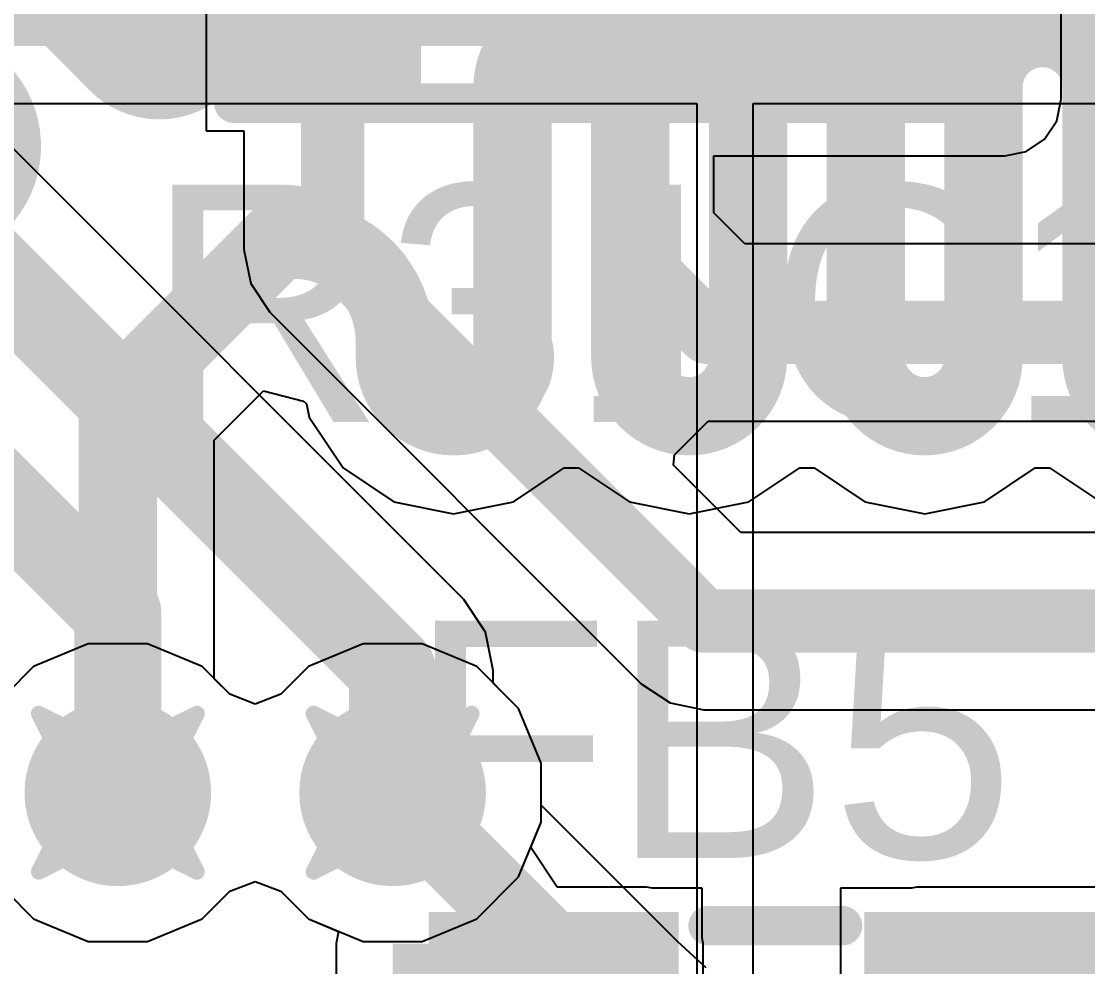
# Model space of a CAD drawing. Header units: inches. Extents: x -3 to 289, y -11 to 89.
# Drawn here: x 81.465 to 84.892, y 28.946 to 31.983 of the extents above; entities that cross this region are included whole.
import ezdxf

# ---------------------------------------------------------------- set-up
doc = ezdxf.new("R2010")
doc.units = ezdxf.units.IN
for name, color, linetype in [('Bottom Layer', 5, 'Continuous'), ('Drill Drawing', 1, 'Continuous'), ('Layer 1', 16, 'Continuous'), ('Layer 2', 76, 'Continuous'), ('Top Layer', 1, 'Continuous'), ('Top Overlay', 2, 'Continuous'), ('Top Paste', 8, 'Continuous'), ('Top Solder', 216, 'Continuous'), ('Via Holes', 16, 'Continuous')]:
    doc.layers.add(name, color=color, linetype=linetype)
doc.styles.add('Arial', font='', dxfattribs={"height": 0.2})
doc.styles.get('Arial').set_extended_font_data('Arial')

# ---------------------------------------------------------------- blocks, each defined once
blk = doc.blocks.new('R___0402_37')
at = {"layer": 'Top Layer'}
for points in [[(-0.6985, -0.3175), (-0.6985, 0.3175), (-0.2413, 0.3175), (-0.2413, -0.3175)], [(0.2413, -0.3175), (0.2413, 0.3175), (0.6985, 0.3175), (0.6985, -0.3175)]]:
    blk.add_hatch(color=1, dxfattribs=at).paths.add_polyline_path(points)
at = {"layer": 'Top Paste'}
for points in [[(-0.6985, -0.3175), (-0.6985, 0.3175), (-0.2413, 0.3175), (-0.2413, -0.3175)], [(0.2413, -0.3175), (0.2413, 0.3175), (0.6985, 0.3175), (0.6985, -0.3175)]]:
    blk.add_hatch(color=8, dxfattribs=at).paths.add_polyline_path(points)
at = {"layer": 'Top Solder'}
for points in [[(-0.7535, -0.3725), (-0.7535, 0.3725), (-0.1863, 0.3725), (-0.1863, -0.3725)], [(0.1863, -0.3725), (0.1863, 0.3725), (0.7535, 0.3725), (0.7535, -0.3725)]]:
    blk.add_hatch(color=216, dxfattribs=at).paths.add_polyline_path(points)
at = {"layer": 'Top Overlay'}
for points in [[(0.7874, 0.4064, 0.127, 0.127, 0), (-0.7874, 0.4064, 0.127, 0.127, 0)], [(-0.7874, 0.4064, 0.127, 0.127, 0), (-0.7874, -0.4064, 0.127, 0.127, 0)], [(0.7874, 0.4064, 0.127, 0.127, 0), (0.7874, -0.4064, 0.127, 0.127, 0)], [(0.7874, -0.4064, 0.127, 0.127, 0), (-0.7874, -0.4064, 0.127, 0.127, 0)], [(0.8128, -0.4318, 0.00323, 0.00323, 0), (-0.8128, -0.4318, 0.00323, 0.00323, 0)]]:
    blk.add_lwpolyline(points, format="xyseb", dxfattribs=at)
for points in [[(-0.8191, 0.4064, 0.0635, 0.0635, 1), (-0.7556, 0.4064, 0.0635, 0.0635, 1)], [(-0.8191, 0.4064, 0.0635, 0.0635, 1), (-0.7556, 0.4064, 0.0635, 0.0635, 1)], [(0.7556, 0.4064, 0.0635, 0.0635, 1), (0.8191, 0.4064, 0.0635, 0.0635, 1)], [(0.7556, 0.4064, 0.0635, 0.0635, 1), (0.8191, 0.4064, 0.0635, 0.0635, 1)], [(-0.8191, -0.4064, 0.0635, 0.0635, 1), (-0.7556, -0.4064, 0.0635, 0.0635, 1)], [(-0.8191, -0.4064, 0.0635, 0.0635, 1), (-0.7556, -0.4064, 0.0635, 0.0635, 1)], [(0.7556, -0.4064, 0.0635, 0.0635, 1), (0.8191, -0.4064, 0.0635, 0.0635, 1)], [(0.7556, -0.4064, 0.0635, 0.0635, 1), (0.8191, -0.4064, 0.0635, 0.0635, 1)], [(-0.8136, -0.4318, 0.00161, 0.00161, 1), (-0.812, -0.4318, 0.00161, 0.00161, 1)], [(0.812, -0.4318, 0.00161, 0.00161, 1), (0.8136, -0.4318, 0.00161, 0.00161, 1)]]:
    blk.add_lwpolyline(points, format="xyseb", close=True, dxfattribs=at)
blk = doc.blocks.new('IND_0603__1608_M_______89')
at = {"layer": 'Top Layer'}
for points in [[(-1, 0.4), (-0.4, 0.4), (-0.4, -0.4), (-1, -0.4)], [(0.4, 0.4), (1, 0.4), (1, -0.4), (0.4, -0.4)]]:
    blk.add_hatch(color=1, dxfattribs=at).paths.add_polyline_path(points)
at = {"layer": 'Top Paste'}
for points in [[(-1, 0.4), (-0.4, 0.4), (-0.4, -0.4), (-1, -0.4)], [(0.4, 0.4), (1, 0.4), (1, -0.4), (0.4, -0.4)]]:
    blk.add_hatch(color=8, dxfattribs=at).paths.add_polyline_path(points)
at = {"layer": 'Top Solder'}
for points in [[(-1.1016, 0.5016), (-0.2984, 0.5016), (-0.2984, -0.5016), (-1.1016, -0.5016)], [(0.2984, 0.5016), (1.1016, 0.5016), (1.1016, -0.5016), (0.2984, -0.5016)]]:
    blk.add_hatch(color=216, dxfattribs=at).paths.add_polyline_path(points)
at = {"layer": 'Top Overlay'}
for points in [[(-0.2032, 0.4572, 0.127, 0.127, 0), (0.2286, 0.4572, 0.127, 0.127, 0)], [(-0.2032, -0.4572, 0.127, 0.127, 0), (0.2286, -0.4572, 0.127, 0.127, 0)]]:
    blk.add_lwpolyline(points, format="xyseb", dxfattribs=at)
for points in [[(-0.2349, 0.4572, 0.0635, 0.0635, 1), (-0.1714, 0.4572, 0.0635, 0.0635, 1)], [(0.1968, 0.4572, 0.0635, 0.0635, 1), (0.2604, 0.4572, 0.0635, 0.0635, 1)], [(-0.2349, -0.4572, 0.0635, 0.0635, 1), (-0.1714, -0.4572, 0.0635, 0.0635, 1)], [(0.1968, -0.4572, 0.0635, 0.0635, 1), (0.2604, -0.4572, 0.0635, 0.0635, 1)]]:
    blk.add_lwpolyline(points, format="xyseb", close=True, dxfattribs=at)
blk = doc.blocks.new('C___0402_136')
at = {"layer": 'Top Layer'}
for points in [[(-0.6985, -0.3175), (-0.6985, 0.3175), (-0.2413, 0.3175), (-0.2413, -0.3175)], [(0.2413, -0.3175), (0.2413, 0.3175), (0.6985, 0.3175), (0.6985, -0.3175)]]:
    blk.add_hatch(color=1, dxfattribs=at).paths.add_polyline_path(points)
at = {"layer": 'Top Paste'}
for points in [[(-0.6985, -0.3175), (-0.6985, 0.3175), (-0.2413, 0.3175), (-0.2413, -0.3175)], [(0.2413, -0.3175), (0.2413, 0.3175), (0.6985, 0.3175), (0.6985, -0.3175)]]:
    blk.add_hatch(color=8, dxfattribs=at).paths.add_polyline_path(points)
at = {"layer": 'Top Solder'}
for points in [[(-0.7585, -0.3775), (-0.7585, 0.3775), (-0.1813, 0.3775), (-0.1813, -0.3775)], [(0.1813, -0.3775), (0.1813, 0.3775), (0.7585, 0.3775), (0.7585, -0.3775)]]:
    blk.add_hatch(color=216, dxfattribs=at).paths.add_polyline_path(points)
at = {"layer": 'Top Overlay'}
for points in [[(-0.2794, 0.4064, 0.127, 0.127, 0), (-0.7874, 0.4064, 0.127, 0.127, 0)], [(-0.7874, 0.4064, 0.127, 0.127, 0), (-0.7874, -0.4064, 0.127, 0.127, 0)], [(0.7874, 0.4064, 0.127, 0.127, 0), (0.2794, 0.4064, 0.127, 0.127, 0)], [(0.7874, 0.4064, 0.127, 0.127, 0), (0.7874, -0.4064, 0.127, 0.127, 0)], [(-0.2794, -0.4064, 0.127, 0.127, 0), (-0.7874, -0.4064, 0.127, 0.127, 0)], [(0.7874, -0.4064, 0.127, 0.127, 0), (0.2794, -0.4064, 0.127, 0.127, 0)]]:
    blk.add_lwpolyline(points, format="xyseb", dxfattribs=at)
for points in [[(-0.8191, 0.4064, 0.0635, 0.0635, 1), (-0.7556, 0.4064, 0.0635, 0.0635, 1)], [(-0.8191, 0.4064, 0.0635, 0.0635, 1), (-0.7556, 0.4064, 0.0635, 0.0635, 1)], [(-0.3111, 0.4064, 0.0635, 0.0635, 1), (-0.2477, 0.4064, 0.0635, 0.0635, 1)], [(0.2477, 0.4064, 0.0635, 0.0635, 1), (0.3111, 0.4064, 0.0635, 0.0635, 1)], [(0.7556, 0.4064, 0.0635, 0.0635, 1), (0.8191, 0.4064, 0.0635, 0.0635, 1)], [(0.7556, 0.4064, 0.0635, 0.0635, 1), (0.8191, 0.4064, 0.0635, 0.0635, 1)], [(-0.8191, -0.4064, 0.0635, 0.0635, 1), (-0.7556, -0.4064, 0.0635, 0.0635, 1)], [(-0.8191, -0.4064, 0.0635, 0.0635, 1), (-0.7556, -0.4064, 0.0635, 0.0635, 1)], [(-0.3111, -0.4064, 0.0635, 0.0635, 1), (-0.2477, -0.4064, 0.0635, 0.0635, 1)], [(0.2477, -0.4064, 0.0635, 0.0635, 1), (0.3111, -0.4064, 0.0635, 0.0635, 1)], [(0.7556, -0.4064, 0.0635, 0.0635, 1), (0.8191, -0.4064, 0.0635, 0.0635, 1)], [(0.7556, -0.4064, 0.0635, 0.0635, 1), (0.8191, -0.4064, 0.0635, 0.0635, 1)]]:
    blk.add_lwpolyline(points, format="xyseb", close=True, dxfattribs=at)

msp = doc.modelspace()

# ---------------------------------------------------------------- hatches: boundary and pattern name
at = {"layer": 'Bottom Layer'}
h = msp.add_hatch(color=5, dxfattribs=at)
edge = h.paths.add_edge_path()
edge.add_arc((81.7753, 29.5045), 0.3, 0, 360)
h = msp.add_hatch(color=5, dxfattribs=at)
edge = h.paths.add_edge_path()
edge.add_arc((82.6583, 29.5045), 0.3, 0, 360)
at = {"layer": 'Layer 1'}
h = msp.add_hatch(color=16, dxfattribs=at)
edge = h.paths.add_edge_path()
edge.add_arc((81.7753, 29.5045), 0.3, 0, 360)
h = msp.add_hatch(color=16, dxfattribs=at)
edge = h.paths.add_edge_path()
edge.add_arc((82.6583, 29.5045), 0.3, 0, 360)
at = {"layer": 'Layer 2'}
h = msp.add_hatch(color=76, dxfattribs=at)
edge = h.paths.add_edge_path()
edge.add_arc((81.7753, 29.5045), 0.3, 0, 360)
h = msp.add_hatch(color=76, dxfattribs=at)
edge = h.paths.add_edge_path()
edge.add_arc((82.6583, 29.5045), 0.3, 0, 360)
at = {"layer": 'Top Layer'}
for points in [[(83.1768, 31.7322), (84.6255, 31.7322), (84.6255, 35.605), (83.1768, 35.605)], [(82.6583, 26.7096), (83.4755, 26.7096), (83.4755, 29.0201), (82.6583, 29.0201)], [(85.6743, 29.0201), (84.343, 29.0201), (84.343, 28.2137), (85.6743, 28.2137)]]:
    msp.add_hatch(color=1, dxfattribs=at).paths.add_polyline_path(points)
h = msp.add_hatch(color=1, dxfattribs=at)
edge = h.paths.add_edge_path()
edge.add_arc((81.7753, 29.5045), 0.3, 0, 360)
h = msp.add_hatch(color=1, dxfattribs=at)
edge = h.paths.add_edge_path()
edge.add_arc((82.6583, 29.5045), 0.3, 0, 360)
at = {"layer": 'Via Holes'}
h = msp.add_hatch(color=7, dxfattribs=at)
edge = h.paths.add_edge_path()
edge.add_arc((81.7753, 29.5045), 0.15, 0, 360)
h = msp.add_hatch(color=7, dxfattribs=at)
edge = h.paths.add_edge_path()
edge.add_arc((82.6583, 29.5045), 0.15, 0, 360)

# ---------------------------------------------------------------- linework, layer by layer
at = {"layer": 'Bottom Layer'}
for p, q in [((67.0581, 31.7191), (83.6361, 31.7191)), ((83.6361, 31.7191), (83.6361, 22.182)), ((83.8174, 22.182), (83.8174, 31.7191)), ((83.8174, 31.7191), (85.1567, 31.7191)), ((81.6803, 29.9823), (81.5047, 29.9095)), ((81.8704, 29.9823), (81.6803, 29.9823)), ((82.046, 29.9095), (81.8704, 29.9823)), ((82.5632, 29.9823), (82.3876, 29.9095)), ((82.7533, 29.9823), (82.5632, 29.9823)), ((82.9289, 29.9095), (82.7533, 29.9823)), ((81.5047, 29.9095), (81.416, 29.8208)), ((82.1347, 29.8208), (82.046, 29.9095)), ((82.3876, 29.9095), (82.2989, 29.8208)), ((83.0633, 29.7751), (82.9289, 29.9095)), ((82.2168, 29.7892), (82.1347, 29.8208)), ((82.2989, 29.8208), (82.2168, 29.7892)), ((83.1361, 29.5995), (83.0633, 29.7751)), ((83.1361, 29.4094), (83.1361, 29.5995)), ((83.0633, 29.2338), (83.1361, 29.4094)), ((82.9289, 29.0994), (83.0633, 29.2338)), ((82.1347, 29.1881), (82.2168, 29.2198)), ((82.2168, 29.2198), (82.2989, 29.1881)), ((81.416, 29.1881), (81.5047, 29.0994)), ((82.046, 29.0994), (82.1347, 29.1881)), ((82.2989, 29.1881), (82.3876, 29.0994)), ((81.5047, 29.0994), (81.6803, 29.0267)), ((81.8704, 29.0267), (82.046, 29.0994)), ((82.3876, 29.0994), (82.5632, 29.0267)), ((82.7533, 29.0267), (82.9289, 29.0994)), ((81.6803, 29.0267), (81.8704, 29.0267)), ((82.5632, 29.0267), (82.7533, 29.0267))]:
    msp.add_line(p, q, dxfattribs=at)
msp.add_lwpolyline([(65.4948, 32.0299, 0.254, 0.254, 0), (85.2854, 32.0299, 0.254, 0.254, 0)], format="xyseb", dxfattribs=at)
at = {"layer": 'Drill Drawing'}
for points in [[(81.5213, 29.7585, 0.0508, 0.0508, 0), (81.7753, 29.6315, 0.0508, 0.0508, 0)], [(81.5213, 29.7585, 0.0508, 0.0508, 0), (81.6483, 29.5045, 0.0508, 0.0508, 0)], [(81.7753, 29.6315, 0.0508, 0.0508, 0), (82.0293, 29.7585, 0.0508, 0.0508, 0)], [(81.9023, 29.5045, 0.0508, 0.0508, 0), (82.0293, 29.7585, 0.0508, 0.0508, 0)], [(82.4043, 29.7585, 0.0508, 0.0508, 0), (82.6583, 29.6315, 0.0508, 0.0508, 0)], [(82.4043, 29.7585, 0.0508, 0.0508, 0), (82.5313, 29.5045, 0.0508, 0.0508, 0)], [(82.6583, 29.6315, 0.0508, 0.0508, 0), (82.9123, 29.7585, 0.0508, 0.0508, 0)], [(82.7853, 29.5045, 0.0508, 0.0508, 0), (82.9123, 29.7585, 0.0508, 0.0508, 0)], [(81.5213, 29.2505, 0.0508, 0.0508, 0), (81.6483, 29.5045, 0.0508, 0.0508, 0)], [(81.9023, 29.5045, 0.0508, 0.0508, 0), (82.0293, 29.2505, 0.0508, 0.0508, 0)], [(82.4043, 29.2505, 0.0508, 0.0508, 0), (82.5313, 29.5045, 0.0508, 0.0508, 0)], [(82.7853, 29.5045, 0.0508, 0.0508, 0), (82.9123, 29.2505, 0.0508, 0.0508, 0)], [(81.5213, 29.2505, 0.0508, 0.0508, 0), (81.7753, 29.3775, 0.0508, 0.0508, 0)], [(81.7753, 29.3775, 0.0508, 0.0508, 0), (82.0293, 29.2505, 0.0508, 0.0508, 0)], [(82.4043, 29.2505, 0.0508, 0.0508, 0), (82.6583, 29.3775, 0.0508, 0.0508, 0)], [(82.6583, 29.3775, 0.0508, 0.0508, 0), (82.9123, 29.2505, 0.0508, 0.0508, 0)]]:
    msp.add_lwpolyline(points, format="xyseb", dxfattribs=at)
for points in [[(81.5086, 29.7585, 0.0254, 0.0254, 1), (81.534, 29.7585, 0.0254, 0.0254, 1)], [(81.5086, 29.7585, 0.0254, 0.0254, 1), (81.534, 29.7585, 0.0254, 0.0254, 1)], [(82.0166, 29.7585, 0.0254, 0.0254, 1), (82.042, 29.7585, 0.0254, 0.0254, 1)], [(82.0166, 29.7585, 0.0254, 0.0254, 1), (82.042, 29.7585, 0.0254, 0.0254, 1)], [(82.3916, 29.7585, 0.0254, 0.0254, 1), (82.417, 29.7585, 0.0254, 0.0254, 1)], [(82.3916, 29.7585, 0.0254, 0.0254, 1), (82.417, 29.7585, 0.0254, 0.0254, 1)], [(82.8996, 29.7585, 0.0254, 0.0254, 1), (82.925, 29.7585, 0.0254, 0.0254, 1)], [(82.8996, 29.7585, 0.0254, 0.0254, 1), (82.925, 29.7585, 0.0254, 0.0254, 1)], [(81.7626, 29.6315, 0.0254, 0.0254, 1), (81.788, 29.6315, 0.0254, 0.0254, 1)], [(81.7626, 29.6315, 0.0254, 0.0254, 1), (81.788, 29.6315, 0.0254, 0.0254, 1)], [(82.6456, 29.6315, 0.0254, 0.0254, 1), (82.671, 29.6315, 0.0254, 0.0254, 1)], [(82.6456, 29.6315, 0.0254, 0.0254, 1), (82.671, 29.6315, 0.0254, 0.0254, 1)], [(81.6356, 29.5045, 0.0254, 0.0254, 1), (81.661, 29.5045, 0.0254, 0.0254, 1)], [(81.6356, 29.5045, 0.0254, 0.0254, 1), (81.661, 29.5045, 0.0254, 0.0254, 1)], [(81.8896, 29.5045, 0.0254, 0.0254, 1), (81.915, 29.5045, 0.0254, 0.0254, 1)], [(81.8896, 29.5045, 0.0254, 0.0254, 1), (81.915, 29.5045, 0.0254, 0.0254, 1)], [(82.5186, 29.5045, 0.0254, 0.0254, 1), (82.544, 29.5045, 0.0254, 0.0254, 1)], [(82.5186, 29.5045, 0.0254, 0.0254, 1), (82.544, 29.5045, 0.0254, 0.0254, 1)], [(82.7726, 29.5045, 0.0254, 0.0254, 1), (82.798, 29.5045, 0.0254, 0.0254, 1)], [(82.7726, 29.5045, 0.0254, 0.0254, 1), (82.798, 29.5045, 0.0254, 0.0254, 1)], [(81.7626, 29.3775, 0.0254, 0.0254, 1), (81.788, 29.3775, 0.0254, 0.0254, 1)], [(81.7626, 29.3775, 0.0254, 0.0254, 1), (81.788, 29.3775, 0.0254, 0.0254, 1)], [(82.6456, 29.3775, 0.0254, 0.0254, 1), (82.671, 29.3775, 0.0254, 0.0254, 1)], [(82.6456, 29.3775, 0.0254, 0.0254, 1), (82.671, 29.3775, 0.0254, 0.0254, 1)], [(81.5086, 29.2505, 0.0254, 0.0254, 1), (81.534, 29.2505, 0.0254, 0.0254, 1)], [(81.5086, 29.2505, 0.0254, 0.0254, 1), (81.534, 29.2505, 0.0254, 0.0254, 1)], [(82.0166, 29.2505, 0.0254, 0.0254, 1), (82.042, 29.2505, 0.0254, 0.0254, 1)], [(82.0166, 29.2505, 0.0254, 0.0254, 1), (82.042, 29.2505, 0.0254, 0.0254, 1)], [(82.3916, 29.2505, 0.0254, 0.0254, 1), (82.417, 29.2505, 0.0254, 0.0254, 1)], [(82.3916, 29.2505, 0.0254, 0.0254, 1), (82.417, 29.2505, 0.0254, 0.0254, 1)], [(82.8996, 29.2505, 0.0254, 0.0254, 1), (82.925, 29.2505, 0.0254, 0.0254, 1)], [(82.8996, 29.2505, 0.0254, 0.0254, 1), (82.925, 29.2505, 0.0254, 0.0254, 1)]]:
    msp.add_lwpolyline(points, format="xyseb", close=True, dxfattribs=at)
at = {"layer": 'Layer 1'}
for p, q in [((82.0848, 30.6367), (82.2439, 30.7957)), ((82.2439, 30.7957), (82.3716, 30.7626)), ((82.3716, 30.7626), (82.3817, 30.7539)), ((82.3817, 30.7539), (82.3903, 30.7107)), ((82.3903, 30.7107), (82.4992, 30.5477)), ((82.0848, 29.8707), (82.0848, 30.6367)), ((82.4992, 30.5477), (82.6622, 30.4388)), ((83.0467, 30.4388), (83.2097, 30.5477)), ((83.2097, 30.5477), (83.2561, 30.5477)), ((83.2561, 30.5477), (83.4191, 30.4388)), ((83.8036, 30.4388), (83.9666, 30.5477)), ((83.9666, 30.5477), (84.013, 30.5477)), ((84.013, 30.5477), (84.176, 30.4388)), ((84.5605, 30.4388), (84.7235, 30.5477)), ((84.7235, 30.5477), (84.7699, 30.5477)), ((84.7699, 30.5477), (84.9329, 30.4388)), ((82.6622, 30.4388), (82.8544, 30.4006)), ((82.8544, 30.4006), (83.0467, 30.4388)), ((83.4191, 30.4388), (83.6113, 30.4006)), ((83.6113, 30.4006), (83.8036, 30.4388)), ((84.176, 30.4388), (84.3683, 30.4006)), ((84.3683, 30.4006), (84.5605, 30.4388)), ((82.5632, 29.9823), (82.3876, 29.9095)), ((82.7533, 29.9823), (82.5632, 29.9823)), ((82.9289, 29.9095), (82.7533, 29.9823)), ((82.3876, 29.9095), (82.2989, 29.8208)), ((83.0633, 29.7751), (82.9289, 29.9095)), ((82.1347, 29.8208), (82.0848, 29.8707)), ((82.2168, 29.7892), (82.1347, 29.8208)), ((82.2989, 29.8208), (82.2168, 29.7892)), ((83.1361, 29.5995), (83.0633, 29.7751)), ((83.1361, 29.4643), (83.1361, 29.5995)), ((83.3059, 29.2945), (83.1361, 29.4643)), ((83.574, 29.0264), (83.3059, 29.2945)), ((83.3059, 29.2945), (83.3059, 29.2945)), ((83.6659, 28.9415), (83.574, 29.0264))]:
    msp.add_line(p, q, dxfattribs=at)
for points in [[(81.2011, 32.4224, 0.2515, 0.2515, 0), (81.7748, 31.8487, 0.2515, 0.2515, 0)], [(82.0424, 32.1164, 0.2515, 0.2515, -0.414208), (82.0424, 31.8487, 0.2515, 0.2515, 0)], [(83.0437, 31.7717, 0.2515, 0.2515, -1), (83.4221, 31.7717, 0.2515, 0.2515, 0)], [(83.8006, 31.7717, 0.2515, 0.2515, -1), (84.179, 31.7717, 0.2515, 0.2515, 0)], [(84.5575, 31.7717, 0.2515, 0.2515, -1), (84.936, 31.7717, 0.2515, 0.2515, 0)], [(82.0424, 31.8487, 0.2515, 0.2515, -0.414214), (81.7748, 31.8487, 0.2515, 0.2515, 0)], [(81.3293, 31.759, 0.2515, 0.2515, -0.414218), (81.3293, 31.4033, 0.2515, 0.2515, 0)], [(83.0437, 30.903, 0.2515, 0.2515, 0), (83.0437, 31.7717, 0.2515, 0.2515, 0)], [(83.4221, 30.903, 0.2515, 0.2515, 0), (83.4221, 31.7717, 0.2515, 0.2515, 0)], [(83.8006, 30.903, 0.2515, 0.2515, 0), (83.8006, 31.7717, 0.2515, 0.2515, 0)], [(84.179, 30.903, 0.2515, 0.2515, 0), (84.179, 31.7717, 0.2515, 0.2515, 0)], [(84.5575, 30.903, 0.2515, 0.2515, 0), (84.5575, 31.7717, 0.2515, 0.2515, 0)], [(84.936, 30.903, 0.2515, 0.2515, 0), (84.936, 31.7717, 0.2515, 0.2515, 0)], [(82.0664, 31.0559, 0.2515, 0.2515, 0), (82.2867, 31.2763, 0.2515, 0.2515, 0)], [(82.2867, 31.2763, 0.2515, 0.2515, -0.464462), (82.6652, 30.9593, 0.2515, 0.2515, 0)], [(81.7753, 30.7649, 0.2515, 0.2515, 0), (82.0664, 31.0559, 0.2515, 0.2515, 0)], [(82.6652, 30.903, 0.2515, 0.2515, 0), (82.6652, 30.9593, 0.2515, 0.2515, 0)], [(83.0437, 30.903, 0.2515, 0.2515, -1), (82.6652, 30.903, 0.2515, 0.2515, 0)], [(83.8006, 30.903, 0.2515, 0.2515, -1), (83.4221, 30.903, 0.2515, 0.2515, 0)], [(84.5575, 30.903, 0.2515, 0.2515, -1), (84.179, 30.903, 0.2515, 0.2515, 0)], [(85.3144, 30.903, 0.2515, 0.2515, -1), (84.936, 30.903, 0.2515, 0.2515, 0)], [(81.7753, 29.5045, 0.2515, 0.2515, 0), (81.7753, 30.7649, 0.2515, 0.2515, 0)], [(82.6583, 29.5045, 0.2515, 0.2515, 0), (83.087, 29.0757, 0.2515, 0.2515, 0)], [(83.087, 29.0757, 0.2515, 0.2515, 0), (83.176, 28.9868, 0.2515, 0.2515, 0)], [(83.1759, 28.9868, 0.2515, 0.2515, 0), (83.4436, 28.7192, 0.2515, 0.2515, 0)]]:
    msp.add_lwpolyline(points, format="xyseb", dxfattribs=at)
for points in [[(81.7119, 31.8487, 0.1257, 0.1257, 1), (81.8377, 31.8487, 0.1257, 0.1257, 1)], [(81.7119, 31.8487, 0.1257, 0.1257, 1), (81.8377, 31.8487, 0.1257, 0.1257, 1)], [(81.9795, 31.8487, 0.1257, 0.1257, 1), (82.1053, 31.8487, 0.1257, 0.1257, 1)], [(81.9795, 31.8487, 0.1257, 0.1257, 1), (82.1053, 31.8487, 0.1257, 0.1257, 1)], [(82.9808, 31.7717, 0.1257, 0.1257, 1), (83.1065, 31.7717, 0.1257, 0.1257, 1)], [(82.9808, 31.7717, 0.1257, 0.1257, 1), (83.1065, 31.7717, 0.1257, 0.1257, 1)], [(83.3592, 31.7717, 0.1257, 0.1257, 1), (83.485, 31.7717, 0.1257, 0.1257, 1)], [(83.3592, 31.7717, 0.1257, 0.1257, 1), (83.485, 31.7717, 0.1257, 0.1257, 1)], [(83.7377, 31.7717, 0.1257, 0.1257, 1), (83.8634, 31.7717, 0.1257, 0.1257, 1)], [(83.7377, 31.7717, 0.1257, 0.1257, 1), (83.8634, 31.7717, 0.1257, 0.1257, 1)], [(84.1162, 31.7717, 0.1257, 0.1257, 1), (84.2419, 31.7717, 0.1257, 0.1257, 1)], [(84.1162, 31.7717, 0.1257, 0.1257, 1), (84.2419, 31.7717, 0.1257, 0.1257, 1)], [(84.4946, 31.7717, 0.1257, 0.1257, 1), (84.6204, 31.7717, 0.1257, 0.1257, 1)], [(84.4946, 31.7717, 0.1257, 0.1257, 1), (84.6204, 31.7717, 0.1257, 0.1257, 1)], [(84.8731, 31.7717, 0.1257, 0.1257, 1), (84.9988, 31.7717, 0.1257, 0.1257, 1)], [(84.8731, 31.7717, 0.1257, 0.1257, 1), (84.9988, 31.7717, 0.1257, 0.1257, 1)], [(82.2239, 31.2763, 0.1257, 0.1257, 1), (82.3496, 31.2763, 0.1257, 0.1257, 1)], [(82.2239, 31.2763, 0.1257, 0.1257, 1), (82.3496, 31.2763, 0.1257, 0.1257, 1)], [(82.0035, 31.0559, 0.1257, 0.1257, 1), (82.1292, 31.0559, 0.1257, 0.1257, 1)], [(82.0035, 31.0559, 0.1257, 0.1257, 1), (82.1292, 31.0559, 0.1257, 0.1257, 1)], [(82.6023, 30.9593, 0.1257, 0.1257, 1), (82.7281, 30.9593, 0.1257, 0.1257, 1)], [(82.6023, 30.9593, 0.1257, 0.1257, 1), (82.7281, 30.9593, 0.1257, 0.1257, 1)], [(82.6023, 30.903, 0.1257, 0.1257, 1), (82.7281, 30.903, 0.1257, 0.1257, 1)], [(82.6023, 30.903, 0.1257, 0.1257, 1), (82.7281, 30.903, 0.1257, 0.1257, 1)], [(82.9808, 30.903, 0.1257, 0.1257, 1), (83.1065, 30.903, 0.1257, 0.1257, 1)], [(82.9808, 30.903, 0.1257, 0.1257, 1), (83.1065, 30.903, 0.1257, 0.1257, 1)], [(83.3592, 30.903, 0.1257, 0.1257, 1), (83.485, 30.903, 0.1257, 0.1257, 1)], [(83.3592, 30.903, 0.1257, 0.1257, 1), (83.485, 30.903, 0.1257, 0.1257, 1)], [(83.7377, 30.903, 0.1257, 0.1257, 1), (83.8634, 30.903, 0.1257, 0.1257, 1)], [(83.7377, 30.903, 0.1257, 0.1257, 1), (83.8634, 30.903, 0.1257, 0.1257, 1)], [(84.1162, 30.903, 0.1257, 0.1257, 1), (84.2419, 30.903, 0.1257, 0.1257, 1)], [(84.1162, 30.903, 0.1257, 0.1257, 1), (84.2419, 30.903, 0.1257, 0.1257, 1)], [(84.4946, 30.903, 0.1257, 0.1257, 1), (84.6204, 30.903, 0.1257, 0.1257, 1)], [(84.4946, 30.903, 0.1257, 0.1257, 1), (84.6204, 30.903, 0.1257, 0.1257, 1)], [(84.8731, 30.903, 0.1257, 0.1257, 1), (84.9988, 30.903, 0.1257, 0.1257, 1)], [(84.8731, 30.903, 0.1257, 0.1257, 1), (84.9988, 30.903, 0.1257, 0.1257, 1)], [(81.7125, 30.7649, 0.1257, 0.1257, 1), (81.8382, 30.7649, 0.1257, 0.1257, 1)], [(81.7125, 30.7649, 0.1257, 0.1257, 1), (81.8382, 30.7649, 0.1257, 0.1257, 1)], [(81.7125, 29.5045, 0.1257, 0.1257, 1), (81.8382, 29.5045, 0.1257, 0.1257, 1)], [(82.5954, 29.5045, 0.1257, 0.1257, 1), (82.7211, 29.5045, 0.1257, 0.1257, 1)], [(83.0242, 29.0757, 0.1257, 0.1257, 1), (83.1499, 29.0757, 0.1257, 0.1257, 1)], [(83.0242, 29.0757, 0.1257, 0.1257, 1), (83.1499, 29.0757, 0.1257, 0.1257, 1)], [(83.1131, 28.9868, 0.1257, 0.1257, 1), (83.2388, 28.9868, 0.1257, 0.1257, 1)], [(83.1131, 28.9868, 0.1257, 0.1257, 1), (83.2388, 28.9868, 0.1257, 0.1257, 1)]]:
    msp.add_lwpolyline(points, format="xyseb", close=True, dxfattribs=at)
at = {"layer": 'Layer 2'}
for p, q in [((81.6803, 29.9823), (81.5047, 29.9095)), ((81.8704, 29.9823), (81.6803, 29.9823)), ((82.046, 29.9095), (81.8704, 29.9823)), ((82.5632, 29.9823), (82.3876, 29.9095)), ((82.7533, 29.9823), (82.5632, 29.9823)), ((82.9289, 29.9095), (82.7533, 29.9823)), ((81.5047, 29.9095), (81.416, 29.8208)), ((82.1347, 29.8208), (82.046, 29.9095)), ((82.3876, 29.9095), (82.2989, 29.8208)), ((83.0633, 29.7751), (82.9289, 29.9095)), ((82.2168, 29.7892), (82.1347, 29.8208)), ((82.2989, 29.8208), (82.2168, 29.7892)), ((83.1361, 29.5995), (83.0633, 29.7751)), ((83.1361, 29.4094), (83.1361, 29.5995)), ((83.0633, 29.2338), (83.1361, 29.4094)), ((82.9289, 29.0994), (83.0633, 29.2338)), ((82.1347, 29.1881), (82.2168, 29.2198)), ((82.2168, 29.2198), (82.2989, 29.1881)), ((81.416, 29.1881), (81.5047, 29.0994)), ((82.046, 29.0994), (82.1347, 29.1881)), ((82.2989, 29.1881), (82.3876, 29.0994)), ((81.5047, 29.0994), (81.6803, 29.0267)), ((81.8704, 29.0267), (82.046, 29.0994)), ((82.3876, 29.0994), (82.5632, 29.0267)), ((82.7533, 29.0267), (82.9289, 29.0994)), ((81.6803, 29.0267), (81.8704, 29.0267)), ((82.5632, 29.0267), (82.7533, 29.0267))]:
    msp.add_line(p, q, dxfattribs=at)
at = {"layer": 'Top Layer'}
for p, q in [((84.8068, 31.7322), (84.8068, 35.605)), ((82.0592, 32.6214), (82.0592, 31.6308)), ((82.8872, 30.1255), (81.0512, 31.9614)), ((84.793, 31.6628), (84.8068, 31.7322)), ((82.0592, 31.6308), (82.1807, 31.6308)), ((82.1807, 31.6308), (82.1807, 31.2495)), ((84.7537, 31.604), (84.793, 31.6628)), ((84.6948, 31.5647), (84.7537, 31.604)), ((84.6255, 31.5509), (84.6948, 31.5647)), ((83.6902, 31.3676), (83.6902, 31.5509)), ((83.6902, 31.5509), (84.6255, 31.5509)), ((83.7899, 31.2679), (83.6902, 31.3676)), ((86.1569, 31.2679), (83.7899, 31.2679)), ((82.1807, 31.2495), (82.1807, 31.2494)), ((82.1807, 31.2494), (82.2024, 31.1404)), ((82.2024, 31.1404), (82.2641, 31.048)), ((82.2641, 31.048), (83.4576, 29.8545)), ((83.5642, 30.5901), (83.6719, 30.6982)), ((83.6719, 30.6982), (86.0389, 30.6982)), ((83.5612, 30.5567), (83.5642, 30.5901)), ((83.777, 30.3408), (83.5612, 30.5567)), ((85.2807, 30.3408), (83.777, 30.3408)), ((82.9573, 30.0205), (82.8872, 30.1255)), ((82.982, 29.8966), (82.9573, 30.0205)), ((82.982, 29.8565), (82.982, 29.8966)), ((83.0633, 29.7751), (82.982, 29.8565)), ((83.4576, 29.8545), (83.4576, 29.8545)), ((83.4576, 29.8545), (83.55, 29.7928)), ((83.55, 29.7928), (83.659, 29.7711)), ((83.1361, 29.5995), (83.0633, 29.7751)), ((83.659, 29.7711), (83.659, 29.7711)), ((83.659, 29.7711), (85.2807, 29.7711)), ((83.1361, 29.4094), (83.1361, 29.5995)), ((83.1025, 29.3284), (83.1361, 29.4094)), ((83.1874, 29.2014), (83.1025, 29.3284)), ((82.1347, 29.1881), (82.2168, 29.2198)), ((82.2168, 29.2198), (82.2989, 29.1881)), ((83.4755, 29.2014), (83.1874, 29.2014)), ((83.493, 29.1979), (83.4755, 29.2014)), ((83.6533, 29.1979), (83.493, 29.1979)), ((83.6533, 29.0376), (83.6533, 29.1979)), ((84.3255, 29.1979), (84.0977, 29.1979)), ((84.0977, 29.1979), (84.0977, 28.0423)), ((84.343, 29.2014), (84.3255, 29.1979)), ((85.6743, 29.2014), (84.343, 29.2014)), ((81.416, 29.1881), (81.5047, 29.0994)), ((82.046, 29.0994), (82.1347, 29.1881)), ((82.2989, 29.1881), (82.3876, 29.0994)), ((81.5047, 29.0994), (81.6803, 29.0267)), ((81.8704, 29.0267), (82.046, 29.0994)), ((82.3876, 29.0994), (82.4847, 29.0592)), ((81.6803, 29.0267), (81.8704, 29.0267)), ((82.4847, 29.0592), (82.477, 29.0201)), ((83.6568, 29.0201), (83.6533, 29.0376)), ((82.477, 29.0201), (82.477, 26.7096)), ((83.6568, 27.2874), (83.6568, 29.0201))]:
    msp.add_line(p, q, dxfattribs=at)
for points in [[(82.4656, 31.2494, 0.2032, 0.2032, 0), (82.4656, 32.1261, 0.2032, 0.2032, 0)], [(83.4054, 31.2496, 0.2032, 0.2032, 0), (83.4054, 32.1261, 0.2032, 0.2032, 0)], [(80.7275, 31.8274, 0.2794, 0.2794, 0), (82.6583, 29.8966, 0.2794, 0.2794, 0)], [(80.2274, 31.6296, 0.2794, 0.2794, 0), (81.7753, 30.0817, 0.2794, 0.2794, 0)], [(82.4656, 31.2494, 0.2032, 0.2032, 0), (83.659, 30.056, 0.2032, 0.2032, 0)], [(83.4054, 31.2496, 0.2032, 0.2032, 0), (83.6719, 30.9831, 0.2032, 0.2032, 0)], [(83.6719, 30.9831, 0.2032, 0.2032, 0), (86.1569, 30.9831, 0.2032, 0.2032, 0)], [(81.7753, 29.5045, 0.2794, 0.2794, 0), (81.7753, 30.0817, 0.2794, 0.2794, 0)], [(83.659, 30.056, 0.2032, 0.2032, 0), (85.6716, 30.056, 0.2032, 0.2032, 0)], [(82.6583, 29.5045, 0.2794, 0.2794, 0), (82.6583, 29.8966, 0.2794, 0.2794, 0)]]:
    msp.add_lwpolyline(points, format="xyseb", dxfattribs=at)
for points in [[(82.4148, 31.2494, 0.1016, 0.1016, 1), (82.5164, 31.2494, 0.1016, 0.1016, 1)], [(82.4148, 31.2494, 0.1016, 0.1016, 1), (82.5164, 31.2494, 0.1016, 0.1016, 1)], [(83.3546, 31.2496, 0.1016, 0.1016, 1), (83.4562, 31.2496, 0.1016, 0.1016, 1)], [(83.3546, 31.2496, 0.1016, 0.1016, 1), (83.4562, 31.2496, 0.1016, 0.1016, 1)], [(83.6211, 30.9831, 0.1016, 0.1016, 1), (83.7227, 30.9831, 0.1016, 0.1016, 1)], [(83.6211, 30.9831, 0.1016, 0.1016, 1), (83.7227, 30.9831, 0.1016, 0.1016, 1)], [(81.7055, 30.0817, 0.1397, 0.1397, 1), (81.8452, 30.0817, 0.1397, 0.1397, 1)], [(81.7055, 30.0817, 0.1397, 0.1397, 1), (81.8452, 30.0817, 0.1397, 0.1397, 1)], [(83.6082, 30.056, 0.1016, 0.1016, 1), (83.7098, 30.056, 0.1016, 0.1016, 1)], [(83.6082, 30.056, 0.1016, 0.1016, 1), (83.7098, 30.056, 0.1016, 0.1016, 1)], [(82.5884, 29.8966, 0.1397, 0.1397, 1), (82.7281, 29.8966, 0.1397, 0.1397, 1)], [(82.5884, 29.8966, 0.1397, 0.1397, 1), (82.7281, 29.8966, 0.1397, 0.1397, 1)], [(81.7055, 29.5045, 0.1397, 0.1397, 1), (81.8452, 29.5045, 0.1397, 0.1397, 1)], [(82.5884, 29.5045, 0.1397, 0.1397, 1), (82.7281, 29.5045, 0.1397, 0.1397, 1)]]:
    msp.add_lwpolyline(points, format="xyseb", close=True, dxfattribs=at)

# ---------------------------------------------------------------- block references
at = {"rotation": 180}
for name, p in [('R___0402_37', (82.9355, 32.1261)), ('C___0402_136', (84.7066, 32.1261))]:
    msp.add_blockref(name, p, dxfattribs=at)
msp.add_blockref('IND_0603__1608_M_______89', (83.8755, 28.6201))

# ---------------------------------------------------------------- texts
at = {"layer": 'Top Overlay', "style": 'Arial'}
for s, p in [('R31', (81.8632, 30.6959)), ('C17', (83.861, 30.6959)), ('FB5', (82.7072, 29.2949))]:
    msp.add_text(s, height=0.762, dxfattribs=at).set_placement(p)

doc.saveas('drawing.dxf')
